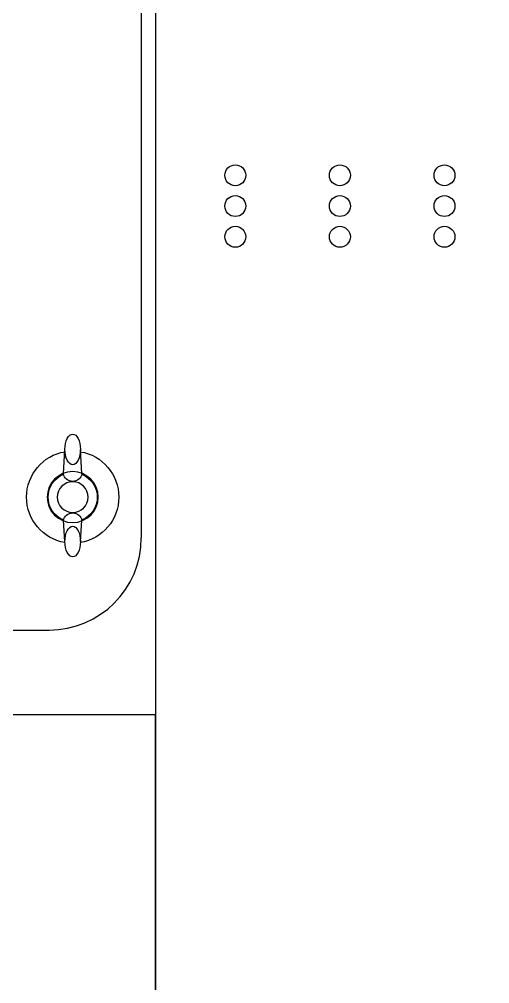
# Model space of a CAD drawing. Header units: millimetres. Extents: x 60229 to 91621, y 21923 to 36546.
# Drawn here: x 82438.7 to 82515.1, y 29783.1 to 29940 of the extents above; entities that cross this region are included whole.
import ezdxf

# ---------------------------------------------------------------- set-up
doc = ezdxf.new("R2010")
doc.units = ezdxf.units.MM
for name, color, linetype in [('속판', 3, 'Continuous'), ('속판 홀타공', 2, 'Continuous'), ('아크릴 심벌', 7, 'Continuous')]:
    doc.layers.add(name, color=color, linetype=linetype)

# ---------------------------------------------------------------- blocks, each defined once
blk = doc.blocks.new('A$C21CD2A4F')
at = {"color": 4}
for p, q in [((5.96, 17.5), (5.7, 14.08)), ((5.96, 17.5), (5.7, 14.08)), ((8.46, 17.5), (8.72, 14.08)), ((8.46, 17.5), (8.72, 14.08)), ((5.7, 6.46), (5.96, 2.5)), ((5.7, 6.46), (5.96, 2.5)), ((8.72, 6.46), (8.46, 2.5)), ((8.72, 6.46), (8.46, 2.5))]:
    blk.add_line(p, q, dxfattribs=at)
for centre, radius, start, end in [((7.21, 10.27), 7.5, 99.5718, 260.5162), ((7.21, 10.27), 7.5, 99.5718, 260.5162), ((7.21, 10.27), 7.5, 279.4838, 80.4282), ((7.21, 10.27), 7.5, 279.4838, 80.4282), ((7.21, 10.27), 4, 111.6469, 248.3531), ((7.21, 10.27), 4, 111.6469, 248.3531), ((7.21, 14.37), 1.54, 190.8234, 349.1766), ((7.21, 14.37), 1.54, 190.8234, 349.1766), ((7.21, 10.27), 4, 291.6469, 68.3531), ((7.21, 10.27), 4, 291.6469, 68.3531), ((7.21, 6.18), 1.54, 10.8234, 169.1766), ((7.21, 6.18), 1.54, 10.8234, 169.1766)]:
    blk.add_arc(centre, radius, start, end, dxfattribs=at)
at = {"color": 4, "extrusion": (0, 0, -1)}
for centre in [(7.21, 17.5), (7.21, 17.5), (7.21, 2.5), (7.21, 2.5)]:
    blk.add_ellipse(centre, major_axis=(0, 2.5), ratio=0.5, start_param=1.570796326828783, end_param=7.853981634008369, dxfattribs=at)
at = {"layer": '속판 홀타공', "color": 2}
blk.add_circle((7.21, 10.27), 2.5, dxfattribs=at)
at = {"layer": '아크릴 심벌', "color": 7}
blk.add_circle((7.21, 10.27), 4.15, dxfattribs=at)
blk.add_circle((7.21, 10.27), 4.15, dxfattribs=at)

msp = doc.modelspace()

# ---------------------------------------------------------------- linework, layer by layer
at = {"color": 253, "lineweight": -2}
for points in [[(82520.79, 29512.56), (82520.79, 30306.64), (82460.79, 30306.64), (82460.79, 29512.56)], [(82285.79, 29766.83), (82460.79, 29766.83), (82460.79, 29826.83), (82285.79, 29826.83)]]:
    msp.add_lwpolyline(points, close=True, dxfattribs=at)
at = {"layer": '속판', "color": 3, "lineweight": -2}
for centre in [(82473.79, 29914.6), (82490.79, 29914.6), (82507.79, 29914.6), (82473.79, 29909.6), (82490.79, 29909.6), (82507.79, 29909.6), (82473.79, 29904.6), (82490.79, 29904.6), (82507.79, 29904.6)]:
    msp.add_circle(centre, 1.7, dxfattribs=at)
at = {"layer": '아크릴 심벌', "lineweight": -2}
for p, q in [((82458.51, 30132.14), (82458.51, 29855.6)), ((82309.27, 29840.6), (82443.51, 29840.6))]:
    msp.add_line(p, q, dxfattribs=at)
msp.add_arc((82443.51, 29855.6), 15, 270, 0, dxfattribs=at)

# ---------------------------------------------------------------- block references
at = {"color": 3, "linetype": 'ByBlock', "lineweight": -2, "xscale": -1, "rotation": 180}
msp.add_blockref('A$C21CD2A4F', (82440.14, 29872.5), dxfattribs=at)

doc.saveas('drawing.dxf')
